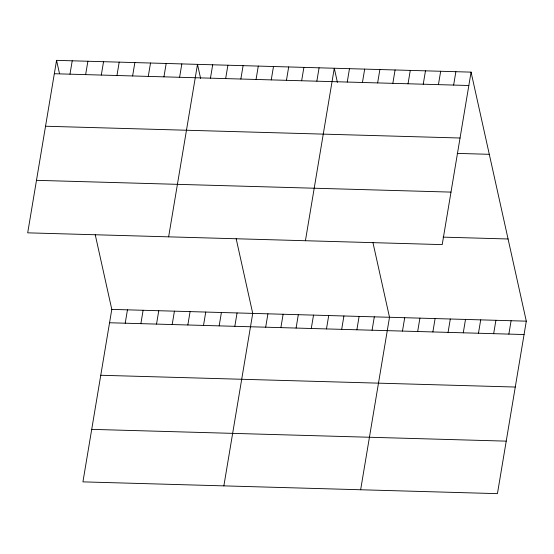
<?xml version="1.0" encoding="UTF-8"?>
<svg xmlns="http://www.w3.org/2000/svg" width="554" height="554" viewBox="0 0 554 554"><rect width="100%" height="100%" fill="white"/><g stroke="black" fill="none" stroke-linecap="round" stroke-linejoin="round"><path stroke-width="0.83" d="M56.563 60.358L27.7 232.839L442.21 244.612L471.073 72.131L56.563 60.358L59.507 73.64M69.984 74.174L72.221 60.801M85.641 74.617L87.885 61.245M101.306 75.06L103.543 61.688M116.963 75.503L119.2 62.138M132.621 75.953L134.857 62.581M148.278 76.397L150.522 63.024M95.226 234.674L111.79 309.388L82.927 481.869L497.437 493.642L526.3 321.161L471.073 72.131M163.942 76.84L166.179 63.468M125.211 323.204L127.455 309.831M179.6 77.283L181.837 63.911M140.875 323.647L143.112 310.275M168.631 236.842L197.494 64.361L200.624 78.467M156.533 324.09L158.769 310.718M210.458 78.162L212.694 64.79M172.19 324.54L174.427 311.168M225.658 78.592L227.895 65.22M187.848 324.983L190.091 311.611M240.852 79.028L243.095 65.656M203.512 325.427L205.749 312.054M256.052 79.457L258.289 66.085M219.169 325.87L221.406 312.498M271.252 79.887L273.489 66.515M234.827 326.32L237.064 312.948M286.453 80.323L288.689 66.951M223.864 485.872L252.728 313.391L236.156 238.677M301.646 80.752L303.89 67.38M265.685 327.192L267.921 313.82M316.846 81.182L319.083 67.81M280.885 327.622L283.122 314.25M305.42 240.727L334.284 68.246L337.414 82.359M296.085 328.058L298.322 314.686M347.247 82.047L349.484 68.675M311.279 328.487L313.522 315.115M362.441 82.477L364.684 69.111M326.479 328.917L328.716 315.551M377.641 82.913L379.878 69.541M341.679 329.353L343.916 315.981M392.841 83.342L395.078 69.97M356.88 329.782L359.117 316.41M408.042 83.779L410.279 70.406M372.073 330.219L374.317 316.846M423.235 84.208L425.479 70.836M360.647 489.757L389.51 317.276L372.946 242.569M438.436 84.637L440.672 71.265M402.474 331.077L404.711 317.705M453.636 85.074L455.873 71.701M417.674 331.514L419.911 318.141M432.868 331.943L435.112 318.571M448.068 332.372L450.305 319M463.269 332.809L465.505 319.436M478.469 333.238L480.706 319.866M493.662 333.667L495.906 320.295M508.863 334.104L511.1 320.731M54.327 73.73L468.836 85.503M45.539 126.236L460.049 138.008M457.209 153.396L489.3 154.31M36.488 180.334L450.998 192.106M443.061 237.133L508.073 238.982M111.79 309.388L526.3 321.161M109.553 322.76L524.063 334.533M100.766 375.266L515.275 387.038M91.715 429.364L506.224 441.136"/></g></svg>
